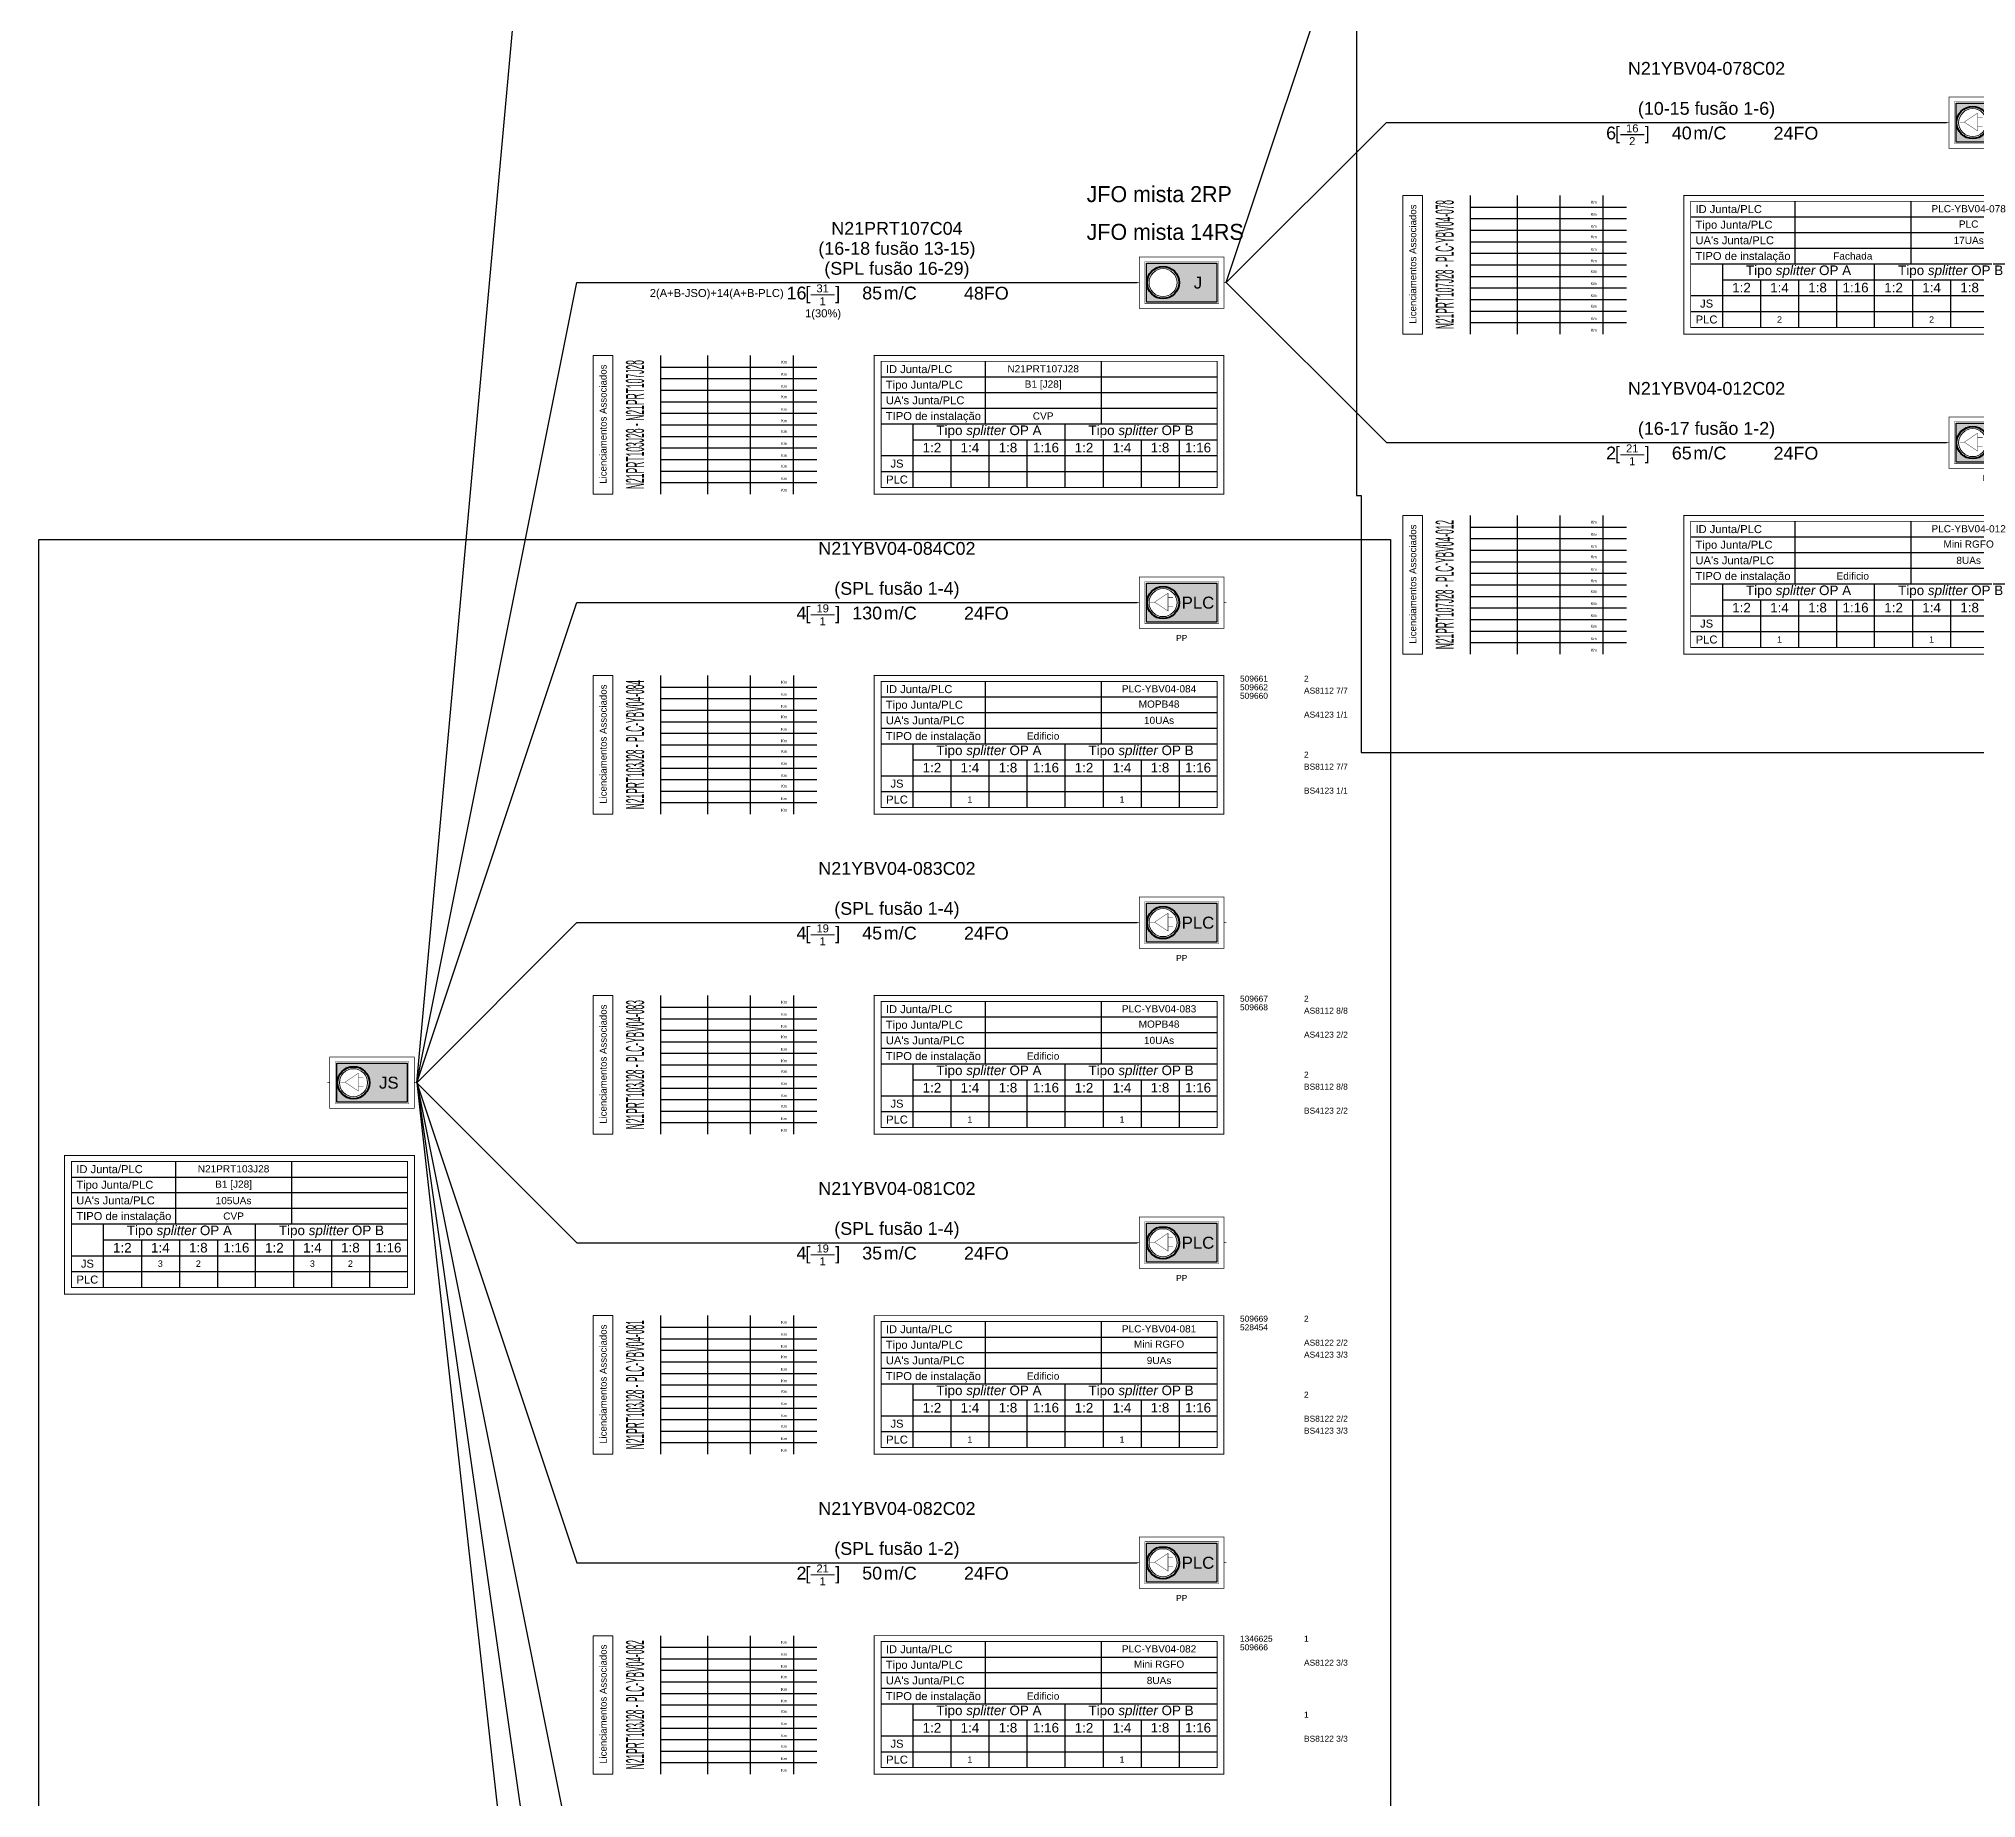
# Model space of a CAD drawing. Header units: metres. Extents: x 288 to 1034, y 827 to 7702.
# Drawn here: x 440.6 to 682.6, y 6544.5 to 6764.5 of the extents above; entities that cross this region are included whole.
import ezdxf
from ezdxf.enums import TextEntityAlignment as Align

# ---------------------------------------------------------------- set-up
doc = ezdxf.new("R2010")
doc.units = ezdxf.units.M
doc.header["$MEASUREMENT"] = 0
doc.set_wipeout_variables(frame=1)
for name, color, linetype in [('3-PROJ_FTTH_CABO', 7, 'Continuous'), ('3-PROJ_FTTH_JUNTA', 7, 'Continuous'), ('3-PROJ_FTTH_LICENCIAMENTOS', 7, 'Continuous'), ('3-PROJ_FTTH_PLC', 7, 'Continuous'), ('Ajusa STCE', 7, 'Continuous'), ('Licenciamentos Porto', 6, 'Continuous'), ('Licenciamentos Porto_4', 1, 'Continuous')]:
    doc.layers.add(name, color=color, linetype=linetype)
doc.styles.add('ARIAL', font='')
doc.styles.get('ARIAL').set_extended_font_data('Arial')

# ---------------------------------------------------------------- blocks, each defined once
blk = doc.blocks.new('*U26')
blk.add_hatch(color=31).paths.add_polyline_path([(9.97, -2.44), (1.18, -2.44), (1.18, 2.44), (9.97, 2.44)])
at = {"color": 7}
for points, const_width in [([(10.86, -3.21), (0.29, -3.21), (0.29, 3.21), (10.86, 3.21)], 0.0929), ([(10.17, -2.63), (0.99, -2.63), (0.99, 2.63), (10.17, 2.63)], 0.0465)]:
    blk.add_lwpolyline(points, close=True, dxfattribs=dict(at, const_width=const_width))
at = {"color": 31}
blk.add_lwpolyline([(9.97, -2.44), (1.18, -2.44), (1.18, 2.44), (9.97, 2.44)], close=True, dxfattribs=at)
at = {"color": 7, "const_width": 0.0743}
for points in [[(0.29, 0), (0, 0)], [(11.15, 0), (10.86, 0)]]:
    blk.add_lwpolyline(points, dxfattribs=at)
at = {"color": 7, "ltscale": 0.001}
blk.add_lwpolyline([(10.86, -9.12, 0.12, 0.12, 0), (10.86, -9.12, 0.12, 0.12, 0), (-32.84, -9.12, 0.12, 0.12, 0), (-32.84, -26.43, 0.12, 0.12, 0), (10.86, -26.43, 0.12, 0.12, 0), (10.86, -26.43, 0.12, 0.12, 0), (10.86, -9.12, 0, 0, 0)], format="xyseb", dxfattribs=at)
at = {"color": 7, "ltscale": 0.001, "const_width": 0.12}
blk.add_lwpolyline([(10, -25.61), (10, -25.61), (-31.98, -25.61), (-31.98, -9.84), (10, -9.84), (10, -9.84)], close=True, dxfattribs=at)
at = {"color": 7}
for points in [[(-31.98, -11.79), (10, -11.79)], [(-18.98, -9.84), (-18.98, -17.65)], [(-4.49, -9.84), (-4.49, -17.65)], [(-31.98, -13.74), (10, -13.74)], [(-31.98, -15.69), (10, -15.69)], [(-31.98, -17.65), (10, -17.65)], [(-28, -17.65), (-28, -25.61)], [(-9, -25.61), (-9, -17.65)], [(-31.98, -21.63), (10, -21.63)], [(-28, -19.64), (10, -19.64)], [(-23.25, -19.64), (-23.25, -25.61)], [(-18.5, -19.64), (-18.5, -25.61)], [(-13.75, -19.64), (-13.75, -25.61)], [(-4.25, -19.64), (-4.25, -25.61)], [(0.5, -19.64), (0.5, -25.61)], [(5.25, -19.64), (5.25, -25.61)], [(-31.98, -23.62), (10, -23.62)], [(-31.98, -23.62), (-13.57, -23.62), (10, -23.62)]]:
    blk.add_lwpolyline(points, dxfattribs=at)
at = {"color": 7, "style": 'ARIAL'}
for s, height, p in [('JS', 1.5, (7.67, 0)), ('PLC', 1, (-29.99, -24.61)), ('JS', 1, (-29.99, -22.62))]:
    blk.add_text(s, height=height, dxfattribs=at).set_placement(p, align=Align.MIDDLE_CENTER)
for s, p in [('ID Junta/PLC', (-31.38, -10.81)), ('Tipo Junta/PLC', (-31.38, -12.76)), ("UA's Junta/PLC", (-31.38, -14.71)), ('TIPO de instalação', (-31.38, -16.67))]:
    blk.add_text(s, height=1, dxfattribs=at).set_placement(p, align=Align.MIDDLE_LEFT)
at = {"color": 7, "ltscale": 0.001, "char_height": 1.2, "attachment_point": 5, "style": 'ARIAL'}
for s, insert, width in [('{\\C114;Tipo \\fArial|b0|i1|c0|p34;splitter\\fArial|b0|i0|c0|p34; OP A}', (-18.5, -18.64), 14.6912), ('{\\C10;Tipo \\fArial|b0|i1|c0|p34;splitter\\fArial|b0|i0|c0|p34; OP B}', (0.5, -18.64), 14.6912), ('{\\C114;1:2}', (-25.63, -20.63), 4.1115), ('{\\C114;1:4}', (-20.88, -20.63), 4.1115), ('{\\C114;1:8}', (-16.13, -20.63), 4.1115), ('{\\C114;1:16}', (-11.38, -20.63), 4.1115), ('{\\C10;1:2}', (-6.63, -20.63), 4.1115), ('{\\C10;1:4}', (-1.88, -20.63), 4.1115), ('{\\C10;1:8}', (2.87, -20.63), 4.1115), ('{\\C10;1:16}', (7.62, -20.63), 4.1115)]:
    blk.add_mtext(s, dxfattribs=dict(at, insert=insert, width=width))
at = {"color": 4, "lineweight": 0, "style": 'ARIAL'}
blk.add_attdef('ALOCAÇÃO_RDP', text='', height=0.8, dxfattribs=at).set_placement((-0.91, -2.81), align=Align.MIDDLE_RIGHT)
blk.add_attdef('FO_RDP', text='', height=0.8, dxfattribs=at).set_placement((12.06, -2.81), align=Align.MIDDLE_LEFT)
at = {"color": 5, "lineweight": 0, "style": 'ARIAL'}
blk.add_attdef('FO_RTR+BKB', text='', height=0.8, dxfattribs=at).set_placement((12.07, -1.2), align=Align.MIDDLE_LEFT)
at = {"color": 1, "lineweight": 0, "style": 'ARIAL'}
blk.add_attdef('ALOCAÇÃO_RDS', text='', height=0.8, dxfattribs=at).set_placement((-0.89, -4.35), align=Align.MIDDLE_RIGHT)
blk.add_attdef('FO_RDS', text='', height=0.8, dxfattribs=at).set_placement((12.09, -4.35), align=Align.MIDDLE_LEFT)
at = {"color": 7, "lineweight": 0, "style": 'ARIAL'}
blk.add_attdef('MORADA', text='', height=0.75, dxfattribs=at).set_placement((10.86, -7.21), align=Align.MIDDLE_RIGHT)
for tag, p in [('JUNTA', (-11.73, -10.77)), ('TIPO_JUNTA', (-11.73, -12.68)), ('UA_JUNTA', (-11.73, -14.74)), ('INSTALACAO', (-11.73, -16.67)), ('NPOL_CVP', (2.75, -16.66))]:
    blk.add_attdef(tag, text='', height=0.9, dxfattribs=at).set_placement(p, align=Align.MIDDLE_CENTER)
at = {"color": 114, "style": 'ARIAL'}
for tag, p in [('(P)1:2_A', (-25.63, -24.61)), ('(J)1:2_A', (-25.63, -22.62)), ('(P)1:4_A', (-20.88, -24.61)), ('(J)1:4_A', (-20.88, -22.62)), ('(P)1:8_A', (-16.13, -24.61)), ('(J)1:8_A', (-16.13, -22.62)), ('(P)1:16_A', (-11.38, -24.61)), ('(J)1:16_A', (-11.38, -22.62))]:
    blk.add_attdef(tag, text='', height=0.8, dxfattribs=at).set_placement(p, align=Align.MIDDLE_CENTER)
at = {"color": 10, "style": 'ARIAL'}
for tag, p in [('(P)1:2_B', (-6.63, -24.61)), ('(J)1:2_B', (-6.63, -22.62)), ('(P)1:4_B', (-1.88, -24.61)), ('(J)1:4_B', (-1.88, -22.62)), ('(P)1:8_B', (2.87, -24.61)), ('(J)1:8_B', (2.87, -22.62)), ('(P)1:16_B', (7.62, -24.61)), ('(J)1:16_B', (7.62, -22.62))]:
    blk.add_attdef(tag, text='', height=0.8, dxfattribs=at).set_placement(p, align=Align.MIDDLE_CENTER)
at = {"color": 7, "lineweight": 0}
blk.add_wipeout([(3.7, -1.95), (3.43, -1.99), (3.09, -2), (2.79, -1.95), (2.57, -1.88), (2.34, -1.78), (2.03, -1.59), (1.77, -1.34), (1.58, -1.1), (1.47, -0.92), (1.35, -0.61), (1.28, -0.33), (1.25, 0), (1.3, 0.42), (1.38, 0.7), (1.51, 0.98), (1.63, 1.17), (1.83, 1.4), (1.98, 1.55), (2.18, 1.69), (2.4, 1.81), (2.69, 1.92), (2.92, 1.97), (3.27, 2), (3.51, 1.99), (3.73, 1.94), (3.98, 1.87), (4.15, 1.79), (4.31, 1.7), (4.51, 1.56), (4.66, 1.42), (4.79, 1.28), (4.96, 1.05), (5.05, 0.88), (5.15, 0.64), (5.21, 0.41), (5.25, 0.11), (5.23, -0.32), (5.19, -0.52), (5.11, -0.74), (4.96, -1.04), (4.78, -1.3), (4.57, -1.51), (4.25, -1.74), (3.96, -1.87)], dxfattribs=at)
at = {"color": 7, "const_width": 0.0465}
for points in [[(1.63, 0.06), (2.2, 0.06)], [(3.87, 0.62), (4.5, 0.62)], [(3.87, -0.49), (4.5, -0.49)]]:
    blk.add_lwpolyline(points, dxfattribs=at)
blk.add_lwpolyline([(2.2, 0.06), (3.87, -1.05), (3.87, 1.18)], close=True, dxfattribs=at)
at = {"color": 7, "lineweight": 40}
blk.add_circle((3.25, 0), 2, dxfattribs=at)
at = {"color": 7, "lineweight": 0}
blk.add_circle((3.25, 0), 1.75, dxfattribs=at)
blk.add_circle((3.25, 0), 1.75, dxfattribs=at)
blk = doc.blocks.new('*U9')
blk.add_hatch(color=31).paths.add_polyline_path([(9.97, -2.44), (1.18, -2.44), (1.18, 2.44), (9.97, 2.44)])
at = {"color": 7}
for points, const_width in [([(10.86, -3.21), (0.29, -3.21), (0.29, 3.21), (10.86, 3.21)], 0.0929), ([(10.17, -2.63), (0.99, -2.63), (0.99, 2.63), (10.17, 2.63)], 0.0465)]:
    blk.add_lwpolyline(points, close=True, dxfattribs=dict(at, const_width=const_width))
at = {"color": 31}
blk.add_lwpolyline([(9.97, -2.44), (1.18, -2.44), (1.18, 2.44), (9.97, 2.44)], close=True, dxfattribs=at)
at = {"color": 7}
for points, const_width in [([(0.29, 0), (0, 0)], 0.0743), ([(11.15, 0), (10.86, 0)], 0.0743), ([(-40.78, -1.52), (-37.77, -1.52)], 0.15)]:
    blk.add_lwpolyline(points, dxfattribs=dict(at, const_width=const_width))
at = {"color": 7, "ltscale": 0.001}
blk.add_lwpolyline([(10.86, -9.12, 0.12, 0.12, 0), (10.86, -9.12, 0.12, 0.12, 0), (-32.84, -9.12, 0.12, 0.12, 0), (-32.84, -26.43, 0.12, 0.12, 0), (10.86, -26.43, 0.12, 0.12, 0), (10.86, -26.43, 0.12, 0.12, 0), (10.86, -9.12, 0, 0, 0)], format="xyseb", dxfattribs=at)
at = {"color": 7, "ltscale": 0.001, "const_width": 0.12}
blk.add_lwpolyline([(10, -25.61), (10, -25.61), (-31.98, -25.61), (-31.98, -9.84), (10, -9.84), (10, -9.84)], close=True, dxfattribs=at)
at = {"color": 7}
for points in [[(-31.98, -11.79), (10, -11.79)], [(-18.98, -9.84), (-18.98, -17.65)], [(-4.49, -9.84), (-4.49, -17.65)], [(-31.98, -13.74), (10, -13.74)], [(-31.98, -15.69), (10, -15.69)], [(-31.98, -17.65), (10, -17.65)], [(-28, -17.65), (-28, -25.61)], [(-9, -25.61), (-9, -17.65)], [(-31.98, -21.63), (10, -21.63)], [(-28, -19.64), (10, -19.64)], [(-23.25, -19.64), (-23.25, -25.61)], [(-18.5, -19.64), (-18.5, -25.61)], [(-13.75, -19.64), (-13.75, -25.61)], [(-4.25, -19.64), (-4.25, -25.61)], [(0.5, -19.64), (0.5, -25.61)], [(5.25, -19.64), (5.25, -25.61)], [(-31.98, -23.62), (10, -23.62)], [(-31.98, -23.62), (-13.57, -23.62), (10, -23.62)]]:
    blk.add_lwpolyline(points, dxfattribs=at)
at = {"color": 7, "style": 'ARIAL'}
blk.add_text('[     ]  ', height=1.6, dxfattribs=at).set_placement((-35.85, -0.5), align=Align.TOP_RIGHT)
for s, p in [('ID Junta/PLC', (-31.38, -10.81)), ('Tipo Junta/PLC', (-31.38, -12.76)), ("UA's Junta/PLC", (-31.38, -14.71)), ('TIPO de instalação', (-31.38, -16.67))]:
    blk.add_text(s, height=1, dxfattribs=at).set_placement(p, align=Align.MIDDLE_LEFT)
for s, p in [('PLC', (-29.99, -24.61)), ('JS', (-29.99, -22.62))]:
    blk.add_text(s, height=1, dxfattribs=at).set_placement(p, align=Align.MIDDLE_CENTER)
at = {"insert": (-31.65, -0.5), "char_height": 1.6, "width": 2.8224, "attachment_point": 1, "style": 'ARIAL'}
blk.add_mtext('m/', dxfattribs=at)
at = {"color": 7, "ltscale": 0.001, "char_height": 1.2, "attachment_point": 5, "style": 'ARIAL'}
for s, insert, width in [('{\\C114;Tipo \\fArial|b0|i1|c0|p34;splitter\\fArial|b0|i0|c0|p34; OP A}', (-18.5, -18.64), 14.6912), ('{\\C10;Tipo \\fArial|b0|i1|c0|p34;splitter\\fArial|b0|i0|c0|p34; OP B}', (0.5, -18.64), 14.6912), ('{\\C114;1:2}', (-25.63, -20.63), 4.1115), ('{\\C114;1:4}', (-20.88, -20.63), 4.1115), ('{\\C114;1:8}', (-16.13, -20.63), 4.1115), ('{\\C114;1:16}', (-11.38, -20.63), 4.1115), ('{\\C10;1:2}', (-6.63, -20.63), 4.1115), ('{\\C10;1:4}', (-1.88, -20.63), 4.1115), ('{\\C10;1:8}', (2.87, -20.63), 4.1115), ('{\\C10;1:16}', (7.62, -20.63), 4.1115)]:
    blk.add_mtext(s, dxfattribs=dict(at, insert=insert, width=width))
at = {"color": 7, "style": 'ARIAL'}
for tag, p in [('ID_CABO', (-30, 5.5)), ('ID_CABO2', (-30, 3)), ('ID_CABO3', (-30, 0.5))]:
    blk.add_attdef(tag, text='', height=1.6, dxfattribs=at).set_placement(p, align=Align.BOTTOM_CENTER)
at = {"color": 7, "lineweight": 0, "style": 'ARIAL'}
blk.add_attdef('FO_ACTIVAS', text='', height=1.6, dxfattribs=at).set_placement((-41.3, -0.5), align=Align.TOP_RIGHT)
for tag, height, p in [('FO_RESERVA', 1, (-39.28, -2.32)), ('FO_MORTAS', 1, (-39.28, -0.72)), ('PLC', 0.9, (2.75, -10.77)), ('TIPO_PLC', 0.9, (2.75, -12.68)), ('UA_PLC', 0.9, (2.75, -14.72)), ('INSTALACAO', 0.9, (-11.73, -16.67)), ('NPOL_CVP', 0.9, (2.75, -16.66))]:
    blk.add_attdef(tag, text='', height=height, dxfattribs=at).set_placement(p, align=Align.MIDDLE_CENTER)
at = {"color": 7, "style": 'ARIAL'}
blk.add_attdef('METROS', text='', height=1.6, dxfattribs=at).set_placement((-31.85, -0.5), align=Align.TOP_RIGHT)
for tag, height, p in [('TIPO_INSTALACAO', 1.6, (-29.13, -0.5)), ('CAPACIDADE', 1.6, (-21.62, -0.52)), ('BID1', 0.75, (12.86, -9.12)), ('BID2', 0.75, (12.86, -10.2)), ('BID3', 0.75, (12.86, -11.27)), ('BID4', 0.75, (12.86, -12.35)), ('BID5', 0.75, (12.86, -13.42)), ('BID6', 0.75, (12.86, -14.5)), ('BID7', 0.75, (12.86, -15.57)), ('BID8', 0.75, (12.86, -16.65)), ('BID9', 0.75, (12.86, -17.73)), ('BID10', 0.75, (12.86, -18.8)), ('BID11', 0.75, (12.86, -19.88)), ('BID12', 0.75, (12.86, -20.95)), ('BID13', 0.75, (12.86, -22.03)), ('BID14', 0.75, (12.86, -23.11)), ('BID15', 0.75, (12.86, -24.18)), ('BID16', 0.75, (12.86, -25.26)), ('BID17', 0.75, (12.86, -26.33)), ('BID18', 0.75, (12.86, -27.41)), ('BID19', 0.75, (12.86, -28.49)), ('BID20', 0.75, (12.86, -29.56)), ('BID21', 0.75, (12.86, -30.64)), ('BID22', 0.75, (12.86, -31.71)), ('BID23', 0.75, (12.86, -32.79)), ('BID24', 0.75, (12.86, -33.86))]:
    blk.add_attdef(tag, text='', height=height, dxfattribs=at).set_placement(p, align=Align.TOP_LEFT)
at = {"color": 1, "lineweight": 0, "style": 'ARIAL'}
blk.add_attdef('ALOCAÇÃO_RDS', text='', height=0.8, dxfattribs=at).set_placement((-0.89, -4.35), align=Align.MIDDLE_RIGHT)
at = {"color": 7, "style": 'ARIAL'}
for tag, p in [('N_RAISER(X)', (5.58, -4.41)), ('F.B.(X)', (5.58, -5.81))]:
    blk.add_attdef(tag, text='', height=0.75, dxfattribs=at).set_placement(p, align=Align.MIDDLE_CENTER)
at = {"color": 1, "lineweight": 0, "style": 'ARIAL'}
blk.add_attdef('FO_RDS', text='', height=0.8, dxfattribs=at).set_placement((12.09, -4.35), align=Align.MIDDLE_LEFT)
at = {"color": 7, "lineweight": 0, "style": 'ARIAL'}
blk.add_attdef('MORADA', text='', height=0.75, dxfattribs=at).set_placement((10.86, -7.21), align=Align.MIDDLE_RIGHT)
at = {"color": 114, "style": 'ARIAL'}
for tag, p in [('FA_OPA', (20.86, -9.12)), ('A_SPL_1', (20.86, -10.62)), ('A_SPL_2', (20.86, -12.12)), ('A_SPL_3', (20.86, -13.62)), ('A_SPL_4', (20.86, -15.12)), ('A_SPL_5', (20.86, -16.62))]:
    blk.add_attdef(tag, text='', height=0.75, dxfattribs=at).set_placement(p, align=Align.TOP_LEFT)
at = {"color": 1, "style": 'ARIAL'}
for tag, p in [('FA_OPB', (20.86, -18.62)), ('B_SPL_1', (20.86, -20.12)), ('B_SPL_2', (20.86, -21.62)), ('B_SPL_3', (20.86, -23.12)), ('B_SPL_4', (20.86, -24.62)), ('B_SPL_5', (20.86, -26.12))]:
    blk.add_attdef(tag, text='', height=0.75, dxfattribs=at).set_placement(p, align=Align.TOP_LEFT)
at = {"color": 114, "style": 'ARIAL'}
for tag, p in [('(P)1:2_A', (-25.63, -24.61)), ('(J)1:2_A', (-25.63, -22.62)), ('(P)1:4_A', (-20.88, -24.61)), ('(J)1:4_A', (-20.88, -22.62)), ('(P)1:8_A', (-16.13, -24.61)), ('(J)1:8_A', (-16.13, -22.62)), ('(P)1:16_A', (-11.38, -24.61)), ('(J)1:16_A', (-11.38, -22.62))]:
    blk.add_attdef(tag, text='', height=0.8, dxfattribs=at).set_placement(p, align=Align.MIDDLE_CENTER)
at = {"color": 10, "style": 'ARIAL'}
for tag, p in [('(P)1:2_B', (-6.63, -24.61)), ('(J)1:2_B', (-6.63, -22.62)), ('(P)1:4_B', (-1.88, -24.61)), ('(J)1:4_B', (-1.88, -22.62)), ('(P)1:8_B', (2.87, -24.61)), ('(J)1:8_B', (2.87, -22.62)), ('(P)1:16_B', (7.62, -24.61)), ('(J)1:16_B', (7.62, -22.62))]:
    blk.add_attdef(tag, text='', height=0.8, dxfattribs=at).set_placement(p, align=Align.MIDDLE_CENTER)
at = {"color": 7, "lineweight": 0}
blk.add_wipeout([(3.7, -1.95), (3.43, -1.99), (3.09, -2), (2.79, -1.95), (2.57, -1.88), (2.34, -1.78), (2.03, -1.59), (1.77, -1.34), (1.58, -1.1), (1.47, -0.92), (1.35, -0.61), (1.28, -0.33), (1.25, 0), (1.3, 0.42), (1.38, 0.7), (1.51, 0.98), (1.63, 1.17), (1.83, 1.4), (1.98, 1.55), (2.18, 1.69), (2.4, 1.81), (2.69, 1.92), (2.92, 1.97), (3.27, 2), (3.51, 1.99), (3.73, 1.94), (3.98, 1.87), (4.15, 1.79), (4.31, 1.7), (4.51, 1.56), (4.66, 1.42), (4.79, 1.28), (4.96, 1.05), (5.05, 0.88), (5.15, 0.64), (5.21, 0.41), (5.25, 0.11), (5.23, -0.32), (5.19, -0.52), (5.11, -0.74), (4.96, -1.04), (4.78, -1.3), (4.57, -1.51), (4.25, -1.74), (3.96, -1.87)], dxfattribs=at)
at = {"color": 7, "const_width": 0.0465}
for points in [[(1.63, 0.06), (2.2, 0.06)], [(3.87, 0.62), (4.5, 0.62)], [(3.87, -0.49), (4.5, -0.49)]]:
    blk.add_lwpolyline(points, dxfattribs=at)
blk.add_lwpolyline([(2.2, 0.06), (3.87, -1.05), (3.87, 1.18)], close=True, dxfattribs=at)
at = {"color": 7, "lineweight": 40}
blk.add_circle((3.25, 0), 2, dxfattribs=at)
at = {"color": 7, "lineweight": 0}
blk.add_circle((3.25, 0), 1.75, dxfattribs=at)
blk.add_circle((3.25, 0), 1.75, dxfattribs=at)
at = {"color": 7, "style": 'ARIAL'}
blk.add_text('PLC', height=1.5, dxfattribs=at).set_placement((7.61, 0), align=Align.MIDDLE_CENTER)
blk = doc.blocks.new('Troço Sinoptico')
at = {"color": 7, "lineweight": 0, "style": 'ARIAL'}
for tag, p in [('D1', (-16.57, -9.75)), ('T1', (-10.78, -9.77)), ('E1', (-1.22, -9.77)), ('D2', (-16.57, -11.26))]:
    blk.add_attdef(tag, text='', height=0.631, dxfattribs=at).set_placement(p, align=Align.MIDDLE_CENTER)
blk.add_attdef('XXX1', text='', height=0.631, dxfattribs=at).set_placement((-4.58, -9.81), align=Align.MIDDLE_RIGHT)
at = {"color": 7}
blk.add_wipeout([(-27.96, -26.44), (-27.96, -9.12), (0, -9.12), (0, -26.43)], dxfattribs=at)
at = {"color": 7, "lineweight": 0}
blk.add_lwpolyline([(-27.96, -26.44), (-25.49, -26.44), (-25.49, -9.12), (-27.96, -9.12)], close=True, dxfattribs=at)
at = {"color": 7}
for points in [[(-19.54, -9.12), (-19.54, -26.44)], [(-13.66, -9.12), (-13.66, -17.78)], [(-8.33, -9.12), (-8.33, -17.78)], [(-2.94, -9.12), (-2.94, -17.77)], [(-19.54, -10.56), (0, -10.56)], [(-19.54, -12), (0, -12)], [(-19.54, -13.44), (0, -13.44)], [(-19.54, -14.89), (0, -14.89)], [(-19.54, -16.33), (0, -16.33)], [(-19.54, -17.77), (0, -17.77)], [(-19.54, -19.23), (0, -19.23)], [(-13.66, -17.78), (-13.66, -26.44)], [(-8.33, -17.78), (-8.33, -26.44)], [(-2.94, -17.78), (-2.94, -26.43)], [(-19.54, -20.67), (0, -20.67)], [(-19.54, -22.11), (0, -22.11)], [(-19.54, -23.55), (0, -23.55)], [(-19.54, -24.99), (0, -24.99)]]:
    blk.add_lwpolyline(points, dxfattribs=at)
at = {"color": 7, "lineweight": 0, "true_color": 0xffffff, "insert": (-26.69, -17.69), "char_height": 0.865, "width": 17.7947, "attachment_point": 5, "rotation": 90, "style": 'ARIAL'}
blk.add_mtext('Licenciamentos Associados', dxfattribs=at)
at = {"color": 7, "lineweight": 0, "char_height": 0.355, "width": 6.2282, "attachment_point": 2, "style": 'ARIAL'}
for insert in [(-4.1, -11.28), (-4.09, -9.77), (-4.09, -14.1), (-4.09, -12.78), (-4.09, -15.66), (-4.1, -18.43), (-4.09, -17.1), (-4.1, -19.94), (-4.1, -21.44), (-4.1, -22.77), (-4.09, -24.32), (-4.09, -25.77)]:
    blk.add_mtext('Km', dxfattribs=dict(at, insert=insert))
at = {"color": 7, "lineweight": 0, "style": 'ARIAL', "width": 0.580821}
blk.add_attdef('ORIGEM-DESTINO', text='', height=2.25, rotation=90, dxfattribs=at).set_placement((-21.59, -25.83), (-21.59, -9.68), align=Align.FIT)
at = {"color": 7, "lineweight": 0, "style": 'ARIAL'}
for tag, p in [('T2', (-10.78, -11.28)), ('E2', (-1.22, -11.3)), ('D3', (-16.57, -12.76)), ('D4', (-16.57, -14.09)), ('T3', (-10.78, -12.77)), ('T4', (-10.78, -14.1)), ('E3', (-1.22, -12.78)), ('E4', (-1.22, -14.1)), ('D5', (-16.57, -15.64)), ('D6', (-16.57, -17.08)), ('T5', (-10.78, -15.65)), ('T6', (-10.78, -17.09)), ('E5', (-1.22, -15.65)), ('E6', (-1.22, -17.09)), ('D7', (-16.57, -18.42)), ('T7', (-10.78, -18.43)), ('E7', (-1.22, -18.43)), ('D8', (-16.57, -19.93)), ('D9', (-16.57, -21.42)), ('T8', (-10.79, -19.94)), ('T9', (-10.79, -21.44)), ('E8', (-1.22, -19.97)), ('E9', (-1.22, -21.45)), ('D10', (-16.57, -22.75)), ('D11', (-16.57, -24.3)), ('T10', (-10.78, -22.77)), ('T11', (-10.79, -24.31)), ('E10', (-1.22, -22.77)), ('E11', (-1.22, -24.31)), ('D12', (-16.57, -25.74)), ('T12', (-10.79, -25.76)), ('E12', (-1.22, -25.76))]:
    blk.add_attdef(tag, text='', height=0.631, dxfattribs=at).set_placement(p, align=Align.MIDDLE_CENTER)
for tag, p in [('XXX2', (-4.59, -11.32)), ('XXX3', (-4.58, -12.81)), ('XXX4', (-4.59, -14.14)), ('XXX5', (-4.58, -15.69)), ('XXX6', (-4.58, -17.13)), ('XXX7', (-4.59, -18.47)), ('XXX8', (-4.59, -19.98)), ('XXX9', (-4.59, -21.48)), ('XXX10', (-4.59, -22.81)), ('XXX11', (-4.58, -24.35)), ('XXX12', (-4.58, -25.8))]:
    blk.add_attdef(tag, text='', height=0.631, dxfattribs=at).set_placement(p, align=Align.MIDDLE_RIGHT)
at = {"color": 7, "lineweight": 0, "style": 'ARIAL', "flags": 1}
blk.add_attdef('ID', text='', height=0.631, dxfattribs=at).set_placement((-13.98, -27.67), align=Align.MIDDLE_CENTER)
at = {"layer": 'Defpoints', "flags": 1}
for tag, p in [('TROCO', (-28.25, -8.29)), ('GAMA', (-13.98, -8.55))]:
    blk.add_attdef(tag, p, '', height=2.16, dxfattribs=at)
blk = doc.blocks.new('*U52')
blk.add_hatch(color=31).paths.add_polyline_path([(9.97, -2.44), (1.18, -2.44), (1.18, 2.44), (9.97, 2.44)])
at = {"color": 7}
for points, const_width in [([(10.86, -3.21), (0.29, -3.21), (0.29, 3.21), (10.86, 3.21)], 0.0929), ([(10.17, -2.63), (0.99, -2.63), (0.99, 2.63), (10.17, 2.63)], 0.0465)]:
    blk.add_lwpolyline(points, close=True, dxfattribs=dict(at, const_width=const_width))
at = {"color": 31}
blk.add_lwpolyline([(9.97, -2.44), (1.18, -2.44), (1.18, 2.44), (9.97, 2.44)], close=True, dxfattribs=at)
at = {"color": 7}
for points, const_width in [([(0.29, 0), (0, 0)], 0.0743), ([(11.15, 0), (10.86, 0)], 0.0743), ([(-40.78, -1.52), (-37.77, -1.52)], 0.15)]:
    blk.add_lwpolyline(points, dxfattribs=dict(at, const_width=const_width))
at = {"color": 7, "ltscale": 0.001}
blk.add_lwpolyline([(10.86, -9.12, 0.12, 0.12, 0), (10.86, -9.12, 0.12, 0.12, 0), (-32.84, -9.12, 0.12, 0.12, 0), (-32.84, -26.43, 0.12, 0.12, 0), (10.86, -26.43, 0.12, 0.12, 0), (10.86, -26.43, 0.12, 0.12, 0), (10.86, -9.12, 0, 0, 0)], format="xyseb", dxfattribs=at)
at = {"color": 7, "ltscale": 0.001, "const_width": 0.12}
blk.add_lwpolyline([(10, -25.61), (10, -25.61), (-31.98, -25.61), (-31.98, -9.84), (10, -9.84), (10, -9.84)], close=True, dxfattribs=at)
at = {"color": 7}
for points in [[(-31.98, -11.79), (10, -11.79)], [(-18.98, -9.84), (-18.98, -17.65)], [(-4.49, -9.84), (-4.49, -17.65)], [(-31.98, -13.74), (10, -13.74)], [(-31.98, -15.69), (10, -15.69)], [(-31.98, -17.65), (10, -17.65)], [(-28, -17.65), (-28, -25.61)], [(-9, -25.61), (-9, -17.65)], [(-31.98, -21.63), (10, -21.63)], [(-28, -19.64), (10, -19.64)], [(-23.25, -19.64), (-23.25, -25.61)], [(-18.5, -19.64), (-18.5, -25.61)], [(-13.75, -19.64), (-13.75, -25.61)], [(-4.25, -19.64), (-4.25, -25.61)], [(0.5, -19.64), (0.5, -25.61)], [(5.25, -19.64), (5.25, -25.61)], [(-31.98, -23.62), (10, -23.62)], [(-31.98, -23.62), (-13.57, -23.62), (10, -23.62)]]:
    blk.add_lwpolyline(points, dxfattribs=at)
at = {"color": 7, "style": 'ARIAL'}
for s, height, p in [('J', 1.5, (7.61, 0)), ('PLC', 1, (-29.99, -24.61)), ('JS', 1, (-29.99, -22.62))]:
    blk.add_text(s, height=height, dxfattribs=at).set_placement(p, align=Align.MIDDLE_CENTER)
blk.add_text('[     ]  ', height=1.6, dxfattribs=at).set_placement((-35.85, -0.5), align=Align.TOP_RIGHT)
for s, p in [('ID Junta/PLC', (-31.38, -10.81)), ('Tipo Junta/PLC', (-31.38, -12.76)), ("UA's Junta/PLC", (-31.38, -14.71)), ('TIPO de instalação', (-31.38, -16.67))]:
    blk.add_text(s, height=1, dxfattribs=at).set_placement(p, align=Align.MIDDLE_LEFT)
at = {"insert": (-31.65, -0.5), "char_height": 1.6, "width": 2.8224, "attachment_point": 1, "style": 'ARIAL'}
blk.add_mtext('m/', dxfattribs=at)
at = {"color": 7, "ltscale": 0.001, "char_height": 1.2, "attachment_point": 5, "style": 'ARIAL'}
for s, insert, width in [('{\\C114;Tipo \\fArial|b0|i1|c0|p34;splitter\\fArial|b0|i0|c0|p34; OP A}', (-18.5, -18.64), 14.6912), ('{\\C10;Tipo \\fArial|b0|i1|c0|p34;splitter\\fArial|b0|i0|c0|p34; OP B}', (0.5, -18.64), 14.6912), ('{\\C114;1:2}', (-25.63, -20.63), 4.1115), ('{\\C114;1:4}', (-20.88, -20.63), 4.1115), ('{\\C114;1:8}', (-16.13, -20.63), 4.1115), ('{\\C114;1:16}', (-11.38, -20.63), 4.1115), ('{\\C10;1:2}', (-6.63, -20.63), 4.1115), ('{\\C10;1:4}', (-1.88, -20.63), 4.1115), ('{\\C10;1:8}', (2.87, -20.63), 4.1115), ('{\\C10;1:16}', (7.62, -20.63), 4.1115)]:
    blk.add_mtext(s, dxfattribs=dict(at, insert=insert, width=width))
at = {"color": 7, "style": 'ARIAL'}
for tag, p in [('ID_CABO', (-30, 5.5)), ('ID_CABO2', (-30, 3)), ('ID_CABO3', (-30, 0.5))]:
    blk.add_attdef(tag, text='', height=1.6, dxfattribs=at).set_placement(p, align=Align.BOTTOM_CENTER)
at = {"color": 7, "lineweight": 0, "style": 'ARIAL'}
blk.add_attdef('FO_ACTIVAS', text='', height=1.6, dxfattribs=at).set_placement((-41.3, -0.5), align=Align.TOP_RIGHT)
for tag, height, p in [('FO_RESERVA', 1, (-39.28, -2.32)), ('FO_MORTAS', 1, (-39.28, -0.72)), ('JUNTA', 0.9, (-11.73, -10.77)), ('TIPO_JUNTA', 0.9, (-11.73, -12.68)), ('INSTALACAO', 0.9, (-11.73, -16.67)), ('NPOL_CVP', 0.9, (2.75, -16.66))]:
    blk.add_attdef(tag, text='', height=height, dxfattribs=at).set_placement(p, align=Align.MIDDLE_CENTER)
at = {"color": 7, "style": 'ARIAL'}
blk.add_attdef('METROS', text='', height=1.6, dxfattribs=at).set_placement((-31.85, -0.5), align=Align.TOP_RIGHT)
for tag, p in [('TIPO_INSTALACAO', (-29.13, -0.5)), ('CAPACIDADE', (-21.62, -0.52))]:
    blk.add_attdef(tag, text='', height=1.6, dxfattribs=at).set_placement(p, align=Align.TOP_LEFT)
at = {"color": 4, "lineweight": 0, "style": 'ARIAL'}
blk.add_attdef('ALOCAÇÃO_RDP', text='', height=0.8, dxfattribs=at).set_placement((-0.91, -2.81), align=Align.MIDDLE_RIGHT)
blk.add_attdef('FO_RDP', text='', height=0.8, dxfattribs=at).set_placement((12.06, -2.81), align=Align.MIDDLE_LEFT)
at = {"color": 5, "lineweight": 0, "style": 'ARIAL'}
blk.add_attdef('FO_RTR+BKB', text='', height=0.8, dxfattribs=at).set_placement((12.07, -1.2), align=Align.MIDDLE_LEFT)
at = {"color": 1, "lineweight": 0, "style": 'ARIAL'}
blk.add_attdef('ALOCAÇÃO_RDS', text='', height=0.8, dxfattribs=at).set_placement((-0.89, -4.35), align=Align.MIDDLE_RIGHT)
blk.add_attdef('FO_RDS', text='', height=0.8, dxfattribs=at).set_placement((12.09, -4.35), align=Align.MIDDLE_LEFT)
at = {"color": 7, "lineweight": 0, "style": 'ARIAL'}
blk.add_attdef('MORADA', text='', height=0.75, dxfattribs=at).set_placement((10.86, -7.21), align=Align.MIDDLE_RIGHT)
at = {"color": 114, "style": 'ARIAL'}
for tag, p in [('(P)1:2_A', (-25.63, -24.61)), ('(J)1:2_A', (-25.63, -22.62)), ('(P)1:4_A', (-20.88, -24.61)), ('(J)1:4_A', (-20.88, -22.62)), ('(P)1:8_A', (-16.13, -24.61)), ('(J)1:8_A', (-16.13, -22.62)), ('(P)1:16_A', (-11.38, -24.61)), ('(J)1:16_A', (-11.38, -22.62))]:
    blk.add_attdef(tag, text='', height=0.8, dxfattribs=at).set_placement(p, align=Align.MIDDLE_CENTER)
at = {"color": 10, "style": 'ARIAL'}
for tag, p in [('(P)1:2_B', (-6.63, -24.61)), ('(J)1:2_B', (-6.63, -22.62)), ('(P)1:4_B', (-1.88, -24.61)), ('(J)1:4_B', (-1.88, -22.62)), ('(P)1:8_B', (2.87, -24.61)), ('(J)1:8_B', (2.87, -22.62)), ('(P)1:16_B', (7.62, -24.61)), ('(J)1:16_B', (7.62, -22.62))]:
    blk.add_attdef(tag, text='', height=0.8, dxfattribs=at).set_placement(p, align=Align.MIDDLE_CENTER)
at = {"color": 7, "lineweight": 0}
blk.add_wipeout([(3.7, -1.95), (3.43, -1.99), (3.09, -2), (2.79, -1.95), (2.57, -1.88), (2.34, -1.78), (2.03, -1.59), (1.77, -1.34), (1.58, -1.1), (1.47, -0.92), (1.35, -0.61), (1.28, -0.33), (1.25, 0), (1.3, 0.42), (1.38, 0.7), (1.51, 0.98), (1.63, 1.17), (1.83, 1.4), (1.98, 1.55), (2.18, 1.69), (2.4, 1.81), (2.69, 1.92), (2.92, 1.97), (3.27, 2), (3.51, 1.99), (3.73, 1.94), (3.98, 1.87), (4.15, 1.79), (4.31, 1.7), (4.51, 1.56), (4.66, 1.42), (4.79, 1.28), (4.96, 1.05), (5.05, 0.88), (5.15, 0.64), (5.21, 0.41), (5.25, 0.11), (5.23, -0.32), (5.19, -0.52), (5.11, -0.74), (4.96, -1.04), (4.78, -1.3), (4.57, -1.51), (4.25, -1.74), (3.96, -1.87)], dxfattribs=at)
at = {"color": 7, "lineweight": 40}
blk.add_circle((3.25, 0), 2, dxfattribs=at)
at = {"color": 7, "lineweight": 0}
blk.add_circle((3.25, 0), 1.75, dxfattribs=at)
blk.add_circle((3.25, 0), 1.75, dxfattribs=at)

msp = doc.modelspace()

# ---------------------------------------------------------------- linework, layer by layer
at = {"layer": '3-PROJ_FTTH_CABO'}
for points in [[(588.95, 6733.98), (608.95, 6793.98)], [(588.95, 6733.98), (608.95, 6753.98)], [(608.95, 6753.98), (678.95, 6753.98)], [(507.8, 6733.98), (577.8, 6733.98)], [(588.95, 6733.98), (608.95, 6713.98)], [(608.95, 6713.98), (678.95, 6713.98)], [(507.8, 6693.98), (577.8, 6693.98)], [(507.8, 6653.98), (577.8, 6653.98)], [(507.8, 6613.98), (577.8, 6613.98)], [(507.8, 6573.98), (577.8, 6573.98)]]:
    msp.add_lwpolyline(points, dxfattribs=at)

# ---------------------------------------------------------------- block references
at = {"layer": '3-PROJ_FTTH_JUNTA'}
msp.add_blockref('*U26', (476.65, 6633.98), dxfattribs=at).add_auto_attribs({'JUNTA': 'N21PRT103J28', 'TIPO_JUNTA': 'B1 [J28]', 'UA_JUNTA': '105UAs', 'INSTALACAO': 'CVP', '(J)1:4_A': '3', '(J)1:8_A': '2', '(J)1:4_B': '3', '(J)1:8_B': '2'})
at = {"layer": '3-PROJ_FTTH_LICENCIAMENTOS'}
ref = msp.add_blockref('Troço Sinoptico', (537.79, 6733.98), dxfattribs=at)
ref.add_attrib('ORIGEM-DESTINO', 'N21PRT103J28 - N21PRT107J28', dxfattribs={"layer": '0', "color": 7, "lineweight": 0, "height": 2.2526, "rotation": 90, "style": 'ARIAL', "width": 0.33935}).set_placement((516.2, 6708.16), (516.2, 6724.3), align=Align.FIT)

# ---------------------------------------------------------------- texts
at = {"layer": 'Ajusa STCE', "color": 4, "lineweight": 30, "char_height": 2, "width": 29.5478, "attachment_point": 1}
for s, insert in [('\\pxt0;JFO mista 2RP', (571.51, 6746.04)), ('\\pxt0;JFO mista 14RS', (571.51, 6741.32))]:
    msp.add_mtext(s, dxfattribs=dict(at, insert=insert))
at = {"layer": 'Ajusa STCE', "color": 3, "lineweight": 30, "char_height": 1, "width": 29.5478, "attachment_point": 1}
for s, insert in [('\\pxt0;{\\fArial|b0|i0|c0|p34;2(A+B-JSO)+14(A+B-PLC)}', (516.92, 6733.18)), ('\\pxt0;{\\fArial|b0|i0|c0|p34;1(30%)}', (536.32, 6730.64))]:
    msp.add_mtext(s, dxfattribs=dict(at, insert=insert))

# ---------------------------------------------------------------- next in the draw order: linework, layer by layer
at = {"layer": '3-PROJ_FTTH_CABO'}
for points in [[(487.8, 6633.98), (507.8, 6853.98)], [(487.8, 6633.98), (507.8, 6733.98)], [(487.8, 6633.98), (507.8, 6693.98)], [(487.8, 6633.98), (507.8, 6653.98)], [(487.8, 6633.98), (507.8, 6613.98)], [(487.8, 6633.98), (507.8, 6573.98)], [(487.8, 6633.98), (507.8, 6533.98)], [(487.8, 6633.98), (507.8, 6493.98)], [(487.8, 6633.98), (507.8, 6453.98)]]:
    msp.add_lwpolyline(points, dxfattribs=at)

# ---------------------------------------------------------------- next in the draw order: block references
at = {"layer": '3-PROJ_FTTH_JUNTA'}
msp.add_blockref('*U52', (577.8, 6733.98), dxfattribs=at).add_auto_attribs({'JUNTA': 'N21PRT107J28', 'TIPO_JUNTA': 'B1 [J28]', 'INSTALACAO': 'CVP', 'ID_CABO': 'N21PRT107C04', 'ID_CABO2': '(16-18 fusão 13-15)', 'ID_CABO3': '(SPL fusão 16-29)', 'FO_ACTIVAS': '16', 'FO_MORTAS': '31', 'FO_RESERVA': '1', 'METROS': '85', 'TIPO_INSTALACAO': 'C', 'CAPACIDADE': '48FO'})
at = {"layer": '3-PROJ_FTTH_PLC'}
for p, values in [((678.95, 6753.98), {'PLC': 'PLC-YBV04-078', 'TIPO_PLC': 'PLC', 'UA_PLC': '17UAs', 'INSTALACAO': 'Fachada', '(P)1:4_A': '2', '(P)1:4_B': '2', 'BID1': '528458', 'BID2': '528457', 'BID3': '528455', 'BID4': '528460', 'BID5': '528459', 'FA_OPA': '3', 'A_SPL_1': 'AS8112 5/5', 'A_SPL_2': 'AS8122 1/1', 'A_SPL_3': 'AS4113 4/4', 'FA_OPB': '3', 'B_SPL_1': 'BS8112 5/5', 'B_SPL_2': 'BS8122 1/1', 'B_SPL_3': 'BS4113 4/4', 'N_RAISER(X)': 'PP', 'ID_CABO': 'N21YBV04-078C02', 'ID_CABO3': '(10-15 fusão 1-6)', 'FO_ACTIVAS': '6', 'FO_MORTAS': '16', 'FO_RESERVA': '2', 'METROS': '40', 'TIPO_INSTALACAO': 'C', 'CAPACIDADE': '24FO'}), ((678.95, 6713.98), {'PLC': 'PLC-YBV04-012', 'TIPO_PLC': 'Mini RGFO', 'UA_PLC': '8UAs', 'INSTALACAO': 'Edificio', '(P)1:4_A': '1', '(P)1:4_B': '1', 'BID1': '528466', 'BID2': '1346668', 'FA_OPA': '1', 'A_SPL_1': 'AS8112 6/6', 'FA_OPB': '1', 'B_SPL_1': 'BS8112 6/6', 'N_RAISER(X)': 'RVP', 'ID_CABO': 'N21YBV04-012C02', 'ID_CABO3': '(16-17 fusão 1-2)', 'FO_ACTIVAS': '2', 'FO_MORTAS': '21', 'FO_RESERVA': '1', 'METROS': '65', 'TIPO_INSTALACAO': 'C', 'CAPACIDADE': '24FO'}), ((577.8, 6693.98), {'PLC': 'PLC-YBV04-084', 'TIPO_PLC': 'MOPB48', 'UA_PLC': '10UAs', 'INSTALACAO': 'Edificio', '(P)1:4_A': '1', '(P)1:4_B': '1', 'BID1': '509661', 'BID2': '509662', 'BID3': '509660', 'FA_OPA': '2', 'A_SPL_1': 'AS8112 7/7', 'A_SPL_3': 'AS4123 1/1', 'FA_OPB': '2', 'B_SPL_1': 'BS8112 7/7', 'B_SPL_3': 'BS4123 1/1', 'N_RAISER(X)': 'PP', 'ID_CABO': 'N21YBV04-084C02', 'ID_CABO3': '(SPL fusão 1-4)', 'FO_ACTIVAS': '4', 'FO_MORTAS': '19', 'FO_RESERVA': '1', 'METROS': '130', 'TIPO_INSTALACAO': 'C', 'CAPACIDADE': '24FO'}), ((577.8, 6653.98), {'PLC': 'PLC-YBV04-083', 'TIPO_PLC': 'MOPB48', 'UA_PLC': '10UAs', 'INSTALACAO': 'Edificio', '(P)1:4_A': '1', '(P)1:4_B': '1', 'BID1': '509667', 'BID2': '509668', 'FA_OPA': '2', 'A_SPL_1': 'AS8112 8/8', 'A_SPL_3': 'AS4123 2/2', 'FA_OPB': '2', 'B_SPL_1': 'BS8112 8/8', 'B_SPL_3': 'BS4123 2/2', 'N_RAISER(X)': 'PP', 'ID_CABO': 'N21YBV04-083C02', 'ID_CABO3': '(SPL fusão 1-4)', 'FO_ACTIVAS': '4', 'FO_MORTAS': '19', 'FO_RESERVA': '1', 'METROS': '45', 'TIPO_INSTALACAO': 'C', 'CAPACIDADE': '24FO'}), ((577.8, 6613.98), {'PLC': 'PLC-YBV04-081', 'TIPO_PLC': 'Mini RGFO', 'UA_PLC': '9UAs', 'INSTALACAO': 'Edificio', '(P)1:4_A': '1', '(P)1:4_B': '1', 'BID1': '509669', 'BID2': '528454', 'FA_OPA': '2', 'A_SPL_2': 'AS8122 2/2', 'A_SPL_3': 'AS4123 3/3', 'FA_OPB': '2', 'B_SPL_2': 'BS8122 2/2', 'B_SPL_3': 'BS4123 3/3', 'N_RAISER(X)': 'PP', 'ID_CABO': 'N21YBV04-081C02', 'ID_CABO3': '(SPL fusão 1-4)', 'FO_ACTIVAS': '4', 'FO_MORTAS': '19', 'FO_RESERVA': '1', 'METROS': '35', 'TIPO_INSTALACAO': 'C', 'CAPACIDADE': '24FO'}), ((577.8, 6573.98), {'PLC': 'PLC-YBV04-082', 'TIPO_PLC': 'Mini RGFO', 'UA_PLC': '8UAs', 'INSTALACAO': 'Edificio', '(P)1:4_A': '1', '(P)1:4_B': '1', 'BID1': '1346625', 'BID2': '509666', 'FA_OPA': '1', 'A_SPL_2': 'AS8122 3/3', 'FA_OPB': '1', 'B_SPL_2': 'BS8122 3/3', 'N_RAISER(X)': 'PP', 'ID_CABO': 'N21YBV04-082C02', 'ID_CABO3': '(SPL fusão 1-2)', 'FO_ACTIVAS': '2', 'FO_MORTAS': '21', 'FO_RESERVA': '1', 'METROS': '50', 'TIPO_INSTALACAO': 'C', 'CAPACIDADE': '24FO'})]:
    msp.add_blockref('*U9', p, dxfattribs=at).add_auto_attribs(values)

# ---------------------------------------------------------------- next in the draw order: block references
at = {"layer": '3-PROJ_FTTH_LICENCIAMENTOS'}
ref = msp.add_blockref('Troço Sinoptico', (638.95, 6753.98), dxfattribs=at)
ref.add_attrib('ORIGEM-DESTINO', 'N21PRT107J28 - PLC-YBV04-078', dxfattribs={"layer": '0', "color": 7, "lineweight": 0, "height": 2.2526, "rotation": 90, "style": 'ARIAL', "width": 0.333226}).set_placement((617.36, 6728.16), (617.36, 6744.3), align=Align.FIT)
ref = msp.add_blockref('Troço Sinoptico', (638.95, 6713.98), dxfattribs=at)
ref.add_attrib('ORIGEM-DESTINO', 'N21PRT107J28 - PLC-YBV04-012', dxfattribs={"layer": '0', "color": 7, "lineweight": 0, "height": 2.2526, "rotation": 90, "style": 'ARIAL', "width": 0.333226}).set_placement((617.36, 6688.16), (617.36, 6704.3), align=Align.FIT)
ref = msp.add_blockref('Troço Sinoptico', (537.8, 6693.98), dxfattribs=at)
ref.add_attrib('ORIGEM-DESTINO', 'N21PRT103J28 - PLC-YBV04-084', dxfattribs={"layer": '0', "color": 7, "lineweight": 0, "height": 2.2526, "rotation": 90, "style": 'ARIAL', "width": 0.333226}).set_placement((516.21, 6668.16), (516.21, 6684.3), align=Align.FIT)
ref = msp.add_blockref('Troço Sinoptico', (537.8, 6653.98), dxfattribs=at)
ref.add_attrib('ORIGEM-DESTINO', 'N21PRT103J28 - PLC-YBV04-083', dxfattribs={"layer": '0', "color": 7, "lineweight": 0, "height": 2.2526, "rotation": 90, "style": 'ARIAL', "width": 0.333226}).set_placement((516.21, 6628.16), (516.21, 6644.3), align=Align.FIT)
ref = msp.add_blockref('Troço Sinoptico', (537.8, 6613.98), dxfattribs=at)
ref.add_attrib('ORIGEM-DESTINO', 'N21PRT103J28 - PLC-YBV04-081', dxfattribs={"layer": '0', "color": 7, "lineweight": 0, "height": 2.2526, "rotation": 90, "style": 'ARIAL', "width": 0.333226}).set_placement((516.21, 6588.16), (516.21, 6604.3), align=Align.FIT)
ref = msp.add_blockref('Troço Sinoptico', (537.8, 6573.98), dxfattribs=at)
ref.add_attrib('ORIGEM-DESTINO', 'N21PRT103J28 - PLC-YBV04-082', dxfattribs={"layer": '0', "color": 7, "lineweight": 0, "height": 2.2526, "rotation": 90, "style": 'ARIAL', "width": 0.333226}).set_placement((516.21, 6548.16), (516.21, 6564.3), align=Align.FIT)

# ---------------------------------------------------------------- next in the draw order: linework, layer by layer
at = {"layer": 'Licenciamentos Porto', "color": 6}
msp.add_lwpolyline([(440.58, 6701.86), (609.46, 6701.86), (609.46, 6597.24), (609.46, 6490.49), (663.62, 6490.49), (663.62, 6412.08), (440.58, 6412.08), (440.58, 6701.86)], dxfattribs=at)
at = {"layer": 'Licenciamentos Porto_4', "color": 1}
msp.add_lwpolyline([(605.23, 6883.08), (605.23, 6707.38), (605.79, 6707.38), (605.79, 6675.26), (810.3, 6675.26), (810.3, 6944.97), (694.48, 6944.97), (694.48, 6884.81), (605.23, 6883.08)], dxfattribs=at)

doc.saveas('drawing.dxf')
